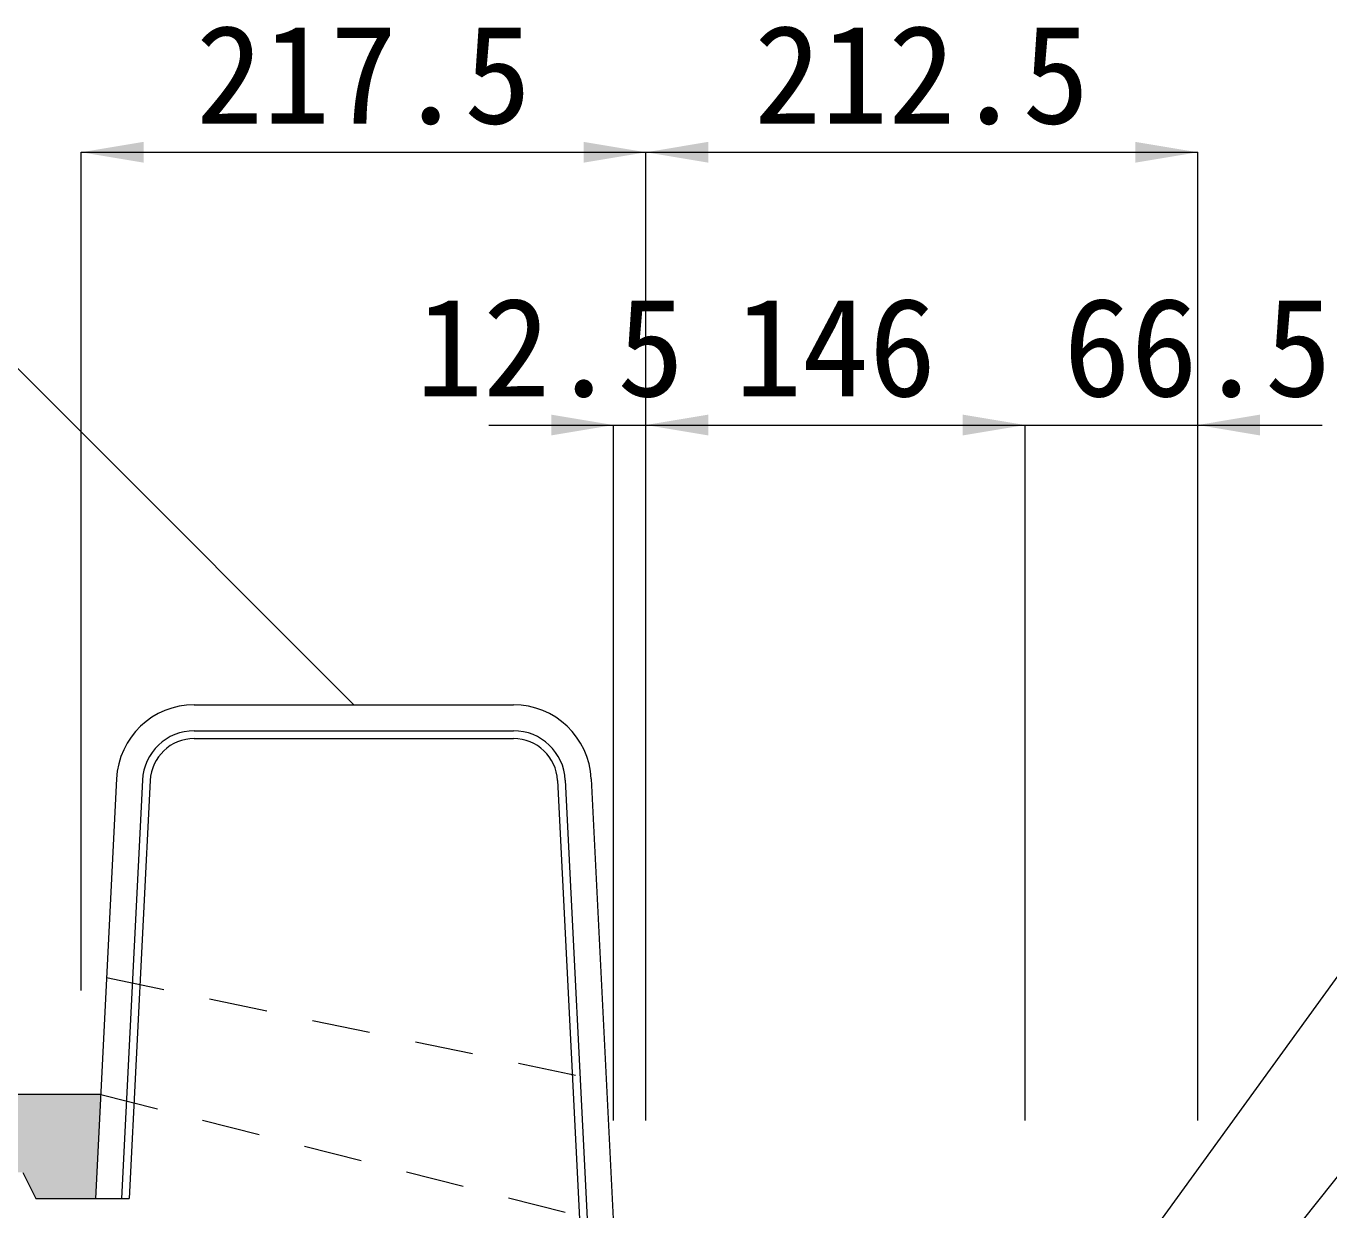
# Model space of a CAD drawing. Units: millimetres at full size. Extents: x 87158 to 122251, y -125707 to -112261.
# Drawn here: x 98791 to 99293, y -120954 to -120498 of the extents above; entities that cross this region are included whole.
import ezdxf
from ezdxf.enums import TextEntityAlignment as Align

# ---------------------------------------------------------------- set-up
doc = ezdxf.new("R2010")
doc.units = ezdxf.units.MM
doc.header["$LTSCALE"] = 30
doc.linetypes.add('USER1', pattern=[1.35, 0.75, -0.6])
doc.layers.add('ハッチング_舗装', color=7, linetype='Continuous')
for name, color, linetype, lineweight in [('寸法線', 7, 'Continuous', 13), ('引出線', 4, 'Continuous', 13), ('本体', 2, 'Continuous', 13), ('目地', 132, 'Continuous', 5), ('舗装・基礎', 3, 'Continuous', 13)]:
    doc.layers.add(name, color=color, linetype=linetype, lineweight=lineweight)
doc.styles.add('ＭＳ ゴシック', font='')
doc.styles.get('ＭＳ ゴシック').set_extended_font_data('MS Gothic')

# ---------------------------------------------------------------- blocks, each defined once
blk = doc.blocks.new('filled_arrow')
at = {"color": 0, "linetype": 'Continuous', "lineweight": -2}
blk.add_solid([(7.5, 1.25), (0, 0), (7.5, -1.25)], dxfattribs=at)

msp = doc.modelspace()

# ---------------------------------------------------------------- hatches: boundary and pattern name
at = {"layer": 'ハッチング_舗装'}
msp.add_hatch(color=256, dxfattribs=at).paths.add_polyline_path([(98624.6, -120909.55), (98624.6, -120939.55), (98780.1, -120939.55), (98790.1, -120939.55), (98795.1, -120949.55), (98818.1, -120949.55), (98820.1, -120909.55)])

# ---------------------------------------------------------------- linework, layer by layer
at = {"layer": '寸法線'}
for p, q in [((98812.6, -120546.86), (99030.1, -120546.86)), ((98812.6, -120869.55), (98812.6, -120546.86)), ((99030.1, -120546.86), (99242.6, -120546.86)), ((99030.1, -120919.55), (99030.1, -120546.86)), ((99030.1, -120919.55), (99030.1, -120546.86)), ((99242.6, -120919.55), (99242.6, -120546.86)), ((98969.6, -120651.86), (99078.1, -120651.86)), ((99017.6, -120919.55), (99017.6, -120651.86)), ((99030.1, -120651.86), (99176.1, -120651.86)), ((99030.1, -120919.55), (99030.1, -120651.86)), ((99030.1, -120919.55), (99030.1, -120651.86)), ((99128.1, -120651.86), (99290.6, -120651.86)), ((99176.1, -120919.55), (99176.1, -120651.86)), ((99176.1, -120919.55), (99176.1, -120651.86)), ((99242.6, -120919.55), (99242.6, -120651.86))]:
    msp.add_line(p, q, dxfattribs=at)
at = {"layer": '引出線'}
for points in [[(98917.6, -120759.55), (98704.92, -120546.86), (98275.21, -120546.86)], [(99227.42, -120959.55), (99389.71, -120735.66), (99684.55, -120735.66)], [(99239.6, -121012.55), (99356.25, -120866.16), (99418.65, -120866.16)]]:
    msp.add_lwpolyline(points, dxfattribs=at)
at = {"layer": '本体'}
for p, q in [((98856.14, -120759.55), (98979.07, -120759.55)), ((98826.18, -120788.05), (98818.1, -120949.55)), ((99009.03, -120788.05), (99020.1, -121009.55)), ((98790.1, -120939.55), (98795.1, -120949.55)), ((98795.1, -120949.55), (98818.1, -120949.55))]:
    msp.add_line(p, q, dxfattribs=at)
at = {"layer": '本体', "linetype": 'USER1', "lineweight": 15}
for p, q in [((98822.35, -120864.55), (99014.85, -120904.55)), ((98820.1, -120909.55), (99017.6, -120959.55))]:
    msp.add_line(p, q, dxfattribs=at)
at = {"layer": '本体'}
for centre, start, end in [((98856.14, -120789.55), 90, 177.1376), ((98979.07, -120789.55), 2.8624, 90)]:
    msp.add_arc(centre, 30, start, end, dxfattribs=at)
at = {"layer": '目地'}
for p, q in [((98856.14, -120769.55), (98979.07, -120769.55)), ((98856.14, -120772.55), (98979.07, -120772.55)), ((98836.17, -120788.55), (98828.12, -120949.55)), ((98839.16, -120788.7), (98831.12, -120949.55)), ((98996.04, -120788.7), (99007.09, -121009.55)), ((98999.04, -120788.55), (99010.09, -121009.55)), ((98818.1, -120949.55), (98831.12, -120949.55))]:
    msp.add_line(p, q, dxfattribs=at)
for centre, radius, start, end in [((98856.14, -120789.55), 20, 90, 177.1376), ((98856.14, -120789.55), 17, 90, 177.1376), ((98979.07, -120789.55), 20, 2.8624, 90), ((98979.07, -120789.55), 17, 2.8624, 90)]:
    msp.add_arc(centre, radius, start, end, dxfattribs=at)
at = {"layer": '舗装・基礎'}
msp.add_line((98820.1, -120909.55), (98624.6, -120909.55), dxfattribs=at)

# ---------------------------------------------------------------- block references
at = {"layer": '寸法線', "xscale": 3.2, "yscale": 3.2}
for p in [(98812.6, -120546.86), (99030.1, -120546.86), (99030.1, -120651.86), (99030.1, -120651.86), (99242.6, -120651.86)]:
    msp.add_blockref('filled_arrow', p, dxfattribs=at)
at = {"layer": '寸法線', "xscale": 3.2, "yscale": 3.2, "rotation": 180}
for p in [(99030.1, -120546.86), (99242.6, -120546.86), (99017.6, -120651.86), (99176.1, -120651.86), (99176.1, -120651.86)]:
    msp.add_blockref('filled_arrow', p, dxfattribs=at)
at = {"layer": '引出線', "xscale": 0.16, "yscale": 0.16, "rotation": 135}
msp.add_blockref('filled_arrow', (98917.6, -120759.55), dxfattribs=at)

# ---------------------------------------------------------------- texts
at = {"layer": '寸法線', "style": 'ＭＳ ゴシック'}
for s, p in [('217.5', (98921.35, -120516.86)), ('212.5', (99136.35, -120516.86)), ('12.5', (98993.21, -120621.86)), ('146', (99103.1, -120621.86)), ('66.5', (99242.6, -120621.86))]:
    msp.add_text(s, height=37.98, dxfattribs=at).set_placement(p, align=Align.MIDDLE_CENTER)

doc.saveas('drawing.dxf')
